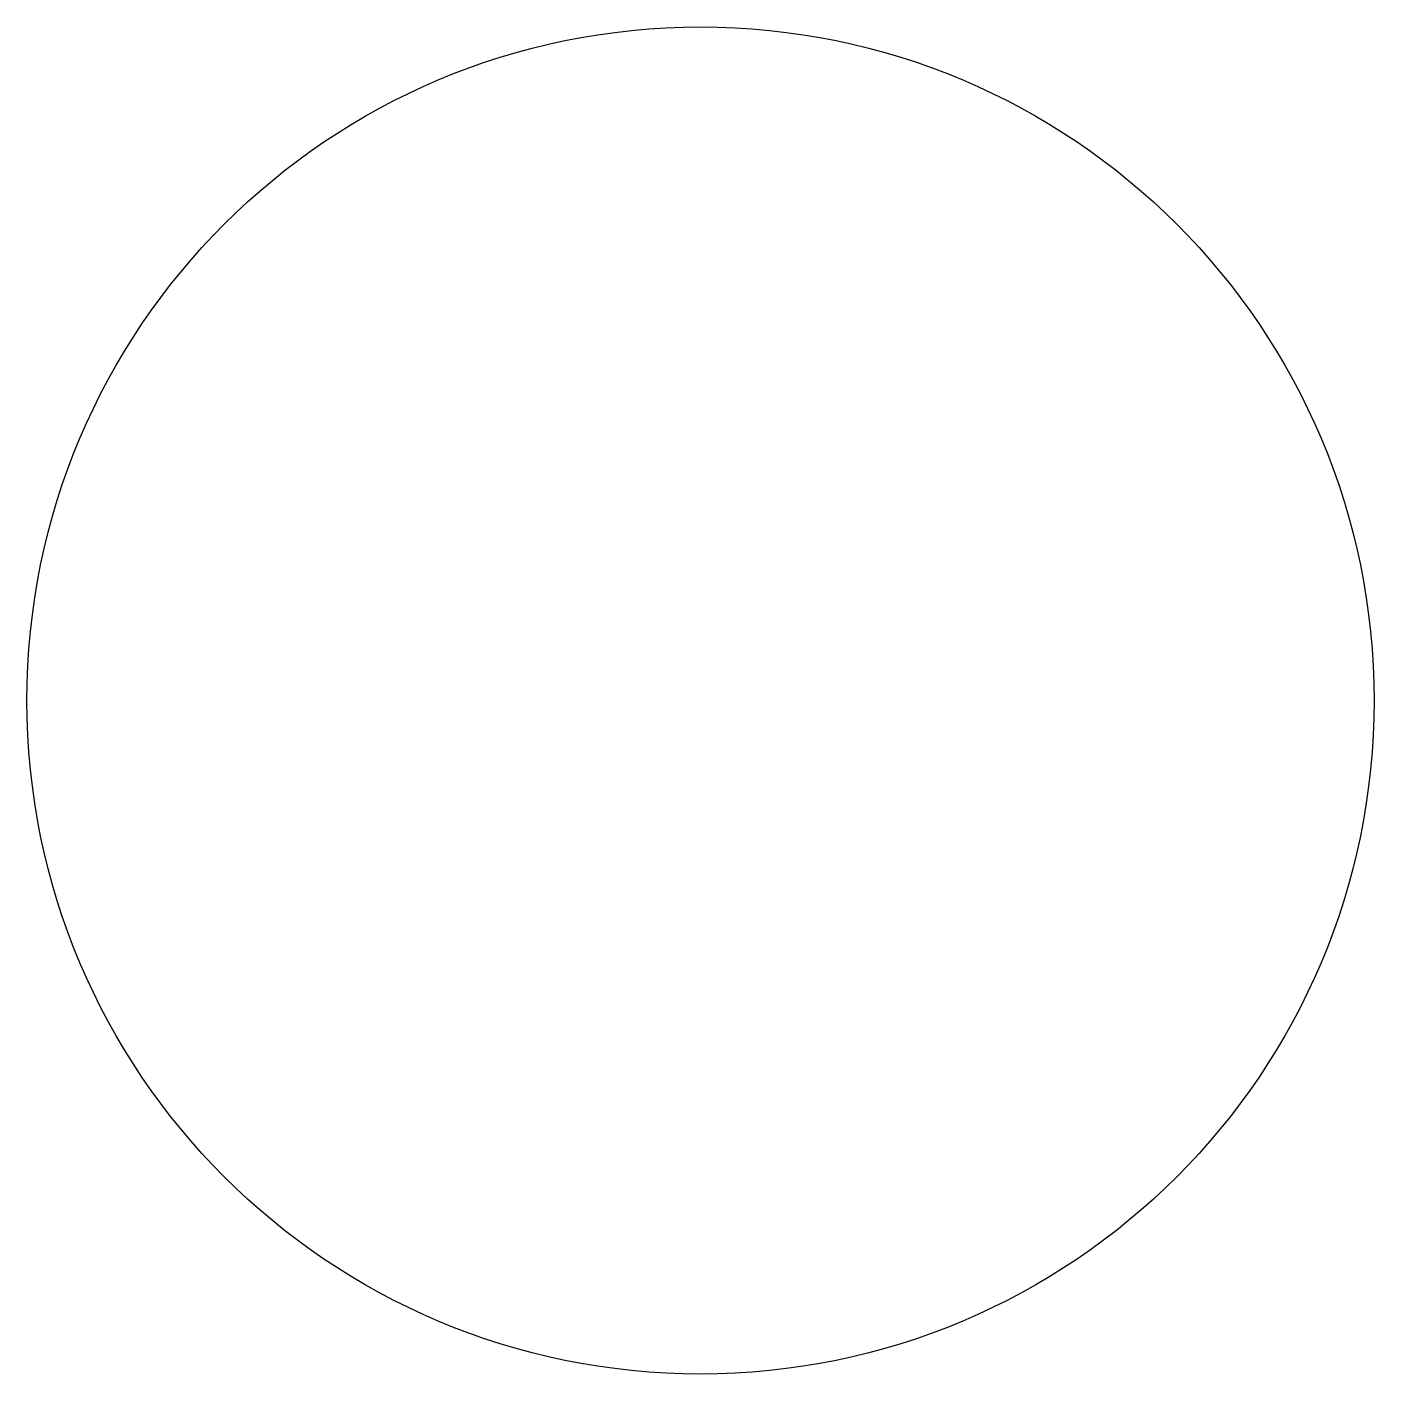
# Model space of a CAD drawing. Header units: millimetres. Extents: x -5.7 to 5.7, y -5.7 to 5.7.
import ezdxf

# ---------------------------------------------------------------- set-up
doc = ezdxf.new("R2010")
doc.units = ezdxf.units.MM

msp = doc.modelspace()

# ---------------------------------------------------------------- linework, layer by layer
at = {"color": 0, "linetype": 'CONTINUOUS'}
msp.add_circle((0, 0), 5.66, dxfattribs=at)

doc.saveas('drawing.dxf')
